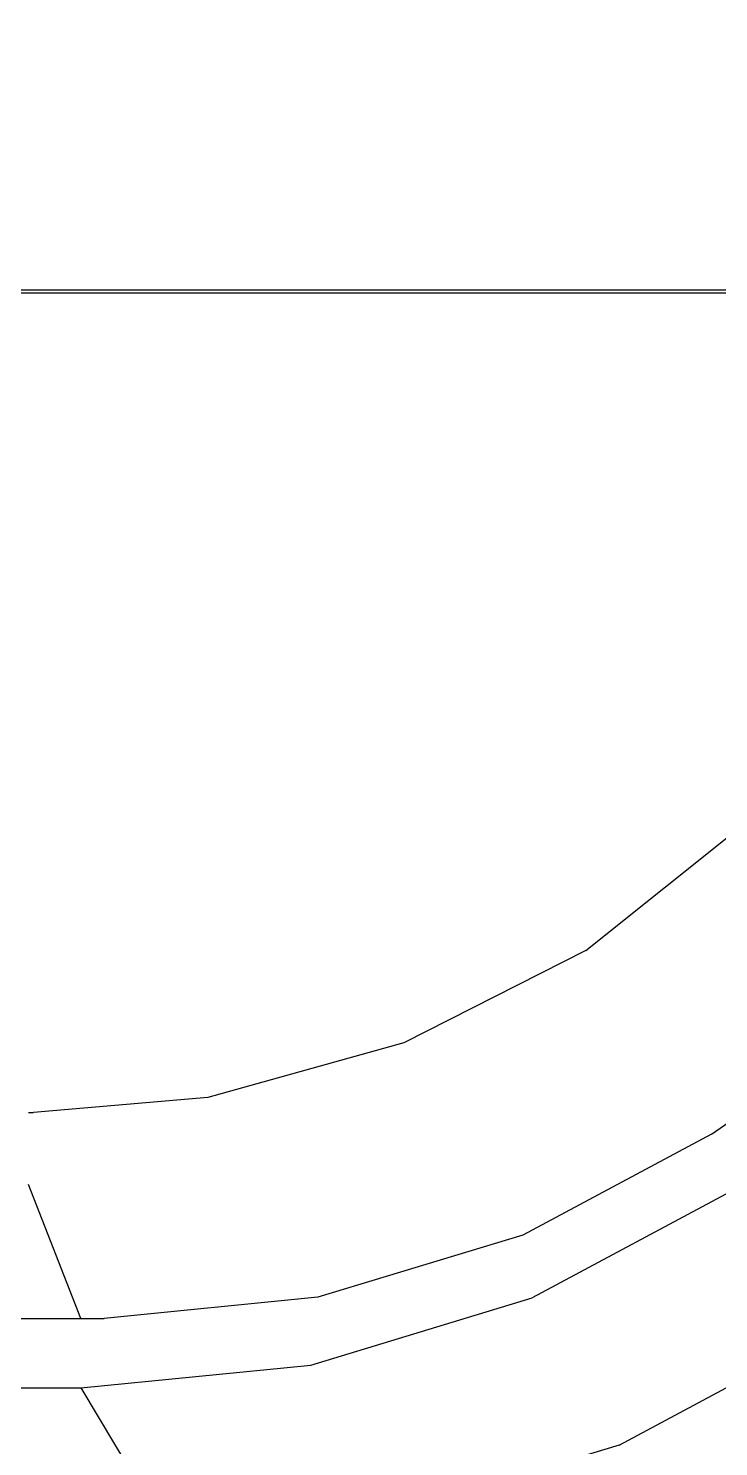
# Model space of a CAD drawing. Extents: x 2903 to 3133, y -1117 to -811.
# Drawn here: x 3096.57 to 3109.48, y -1102.03 to -1075.51 of the extents above; entities that cross this region are included whole.
import ezdxf

# ---------------------------------------------------------------- set-up
doc = ezdxf.new("R2010")
doc.units = 0
doc.header["$MEASUREMENT"] = 0
for name, color, linetype in [('Layer1', 252, 'CONTINUOUS'), ('Layer2', 252, 'CONTINUOUS'), ('Layer3', 254, 'CONTINUOUS')]:
    doc.layers.add(name, color=color, linetype=linetype)

msp = doc.modelspace()

# ---------------------------------------------------------------- linework, layer by layer
at = {"layer": 'Layer1', "linetype": 'Continuous', "invisible_edges": 15}
for points in [[(3038.153, -1095.783, 2.257), (3096.575, -1095.783, 2.257), (3096.574, -831.972, 2.257)], [(3096.574, -831.972, 2.257), (3115.484, -964.024, 2.257), (3096.575, -1095.783, 2.257)], [(3115.484, -964.024, 2.257), (3115.483, -1001.926, 2.257), (3096.575, -1095.783, 2.257)], [(3115.483, -1001.926, 2.257), (3115.479, -1077.829, 2.257), (3096.575, -1095.783, 2.257)], [(3115.443, -1078.982, 2.257), (3115.479, -1077.829, 2.257), (3096.575, -1095.783, 2.257)], [(3096.668, -1095.783, 2.257), (3096.575, -1095.783, 2.257), (3115.443, -1078.982, 2.257)], [(3096.668, -1095.783, 2.257), (3115.344, -1080.043, 2.257), (3115.443, -1078.982, 2.257)], [(3114.942, -1082.224, 2.257), (3115.344, -1080.043, 2.257), (3096.668, -1095.783, 2.257)], [(3112.583, -1087.237, 2.257), (3114.942, -1082.224, 2.257), (3096.668, -1095.783, 2.257)], [(3096.668, -1095.783, 2.257), (3112.583, -1087.237, 2.257), (3108.057, -1092.014, 2.257)], [(3108.75, -1091.473, 15.598), (3108.057, -1092.014, 2.257), (3112.583, -1087.237, 2.257)], [(3111.039, -1089.259, 16.269), (3108.75, -1091.473, 15.598), (3112.583, -1087.237, 2.257)], [(3110.509, -1092.428, 42.396), (3110.509, -1092.428, 42.396), (3111.031, -1089.268, 16.381), (3108.751, -1091.473, 15.714)], [(3108.75, -1091.473, 15.598), (3108.06, -1092.012, 15.491), (3108.057, -1092.014, 2.257)], [(3108.06, -1092.012, 15.607), (3108.06, -1092.012, 15.607), (3108.751, -1091.473, 15.714), (3110.509, -1092.428, 42.396)], [(3108.057, -1092.014, 2.257), (3103.127, -1094.659, 2.257), (3096.668, -1095.783, 2.257)], [(3103.231, -1094.621, 15.467), (3103.127, -1094.659, 2.257), (3108.057, -1092.014, 2.257)], [(3106.16, -1093.257, 15.35), (3103.231, -1094.621, 15.467), (3108.057, -1092.014, 2.257)], [(3108.06, -1092.012, 15.491), (3106.16, -1093.257, 15.35), (3108.057, -1092.014, 2.257)], [(3106.162, -1093.256, 15.35), (3106.162, -1093.256, 15.35), (3108.06, -1092.012, 15.491), (3107.544, -1094.693, 42.108)], [(3107.544, -1094.693, 42.224), (3107.544, -1094.693, 42.224), (3110.509, -1092.428, 42.396), (3108.06, -1092.012, 15.607)], [(3110.509, -1092.428, 42.396), (3110.509, -1092.428, 42.396), (3107.544, -1094.693, 42.224), (3108.396, -1094.91, 44.218)], [(3110.509, -1092.428, 42.396), (3110.509, -1092.428, 42.396), (3110.619, -1093.144, 44.218), (3108.396, -1094.91, 44.218)], [(3103.235, -1094.62, 15.467), (3103.235, -1094.62, 15.467), (3106.162, -1093.256, 15.35), (3104.619, -1096.139, 41.95)], [(3104.619, -1096.139, 41.95), (3104.619, -1096.139, 41.95), (3107.544, -1094.693, 42.108), (3106.162, -1093.256, 15.35)], [(3110.619, -1093.144, 44.218), (3110.619, -1093.144, 44.218), (3110.869, -1093.827, 46.274), (3107.849, -1096.053, 46.246)], [(3108.396, -1094.91, 44.218), (3108.396, -1094.91, 44.218), (3110.619, -1093.144, 44.218), (3107.849, -1096.053, 46.246)], [(3107.849, -1096.053, 46.246), (3107.849, -1096.053, 46.246), (3110.869, -1093.827, 46.274), (3110.058, -1096.355, 65.049)], [(3100.396, -1095.416, 15.907), (3096.668, -1095.783, 2.257), (3103.127, -1094.659, 2.257)], [(3102.179, -1094.972, 15.593), (3100.396, -1095.416, 15.907), (3103.127, -1094.659, 2.257)], [(3102.179, -1094.972, 15.593), (3102.179, -1094.972, 15.593), (3103.235, -1094.62, 15.467), (3103.131, -1096.642, 41.868)], [(3102.179, -1094.972, 15.593), (3103.235, -1094.62, 15.467), (3103.127, -1094.659, 2.257)], [(3103.131, -1096.642, 41.868), (3103.131, -1096.642, 41.868), (3104.619, -1096.139, 41.95), (3103.235, -1094.62, 15.467)], [(3107.544, -1094.693, 42.224), (3107.544, -1094.693, 42.224), (3104.619, -1096.139, 42.065), (3108.396, -1094.91, 44.218)], [(3100.396, -1095.416, 15.907), (3100.396, -1095.416, 15.907), (3102.179, -1094.972, 15.593), (3101.704, -1096.995, 41.797)], [(3101.704, -1096.995, 41.797), (3101.704, -1096.995, 41.797), (3103.131, -1096.642, 41.868), (3102.179, -1094.972, 15.593)], [(3104.619, -1096.139, 42.065), (3104.619, -1096.139, 42.065), (3108.396, -1094.91, 44.218), (3105.958, -1096.315, 44.218)], [(3107.849, -1096.053, 46.246), (3107.849, -1096.053, 46.246), (3108.396, -1094.91, 44.218), (3104.792, -1097.547, 46.255)], [(3108.396, -1094.91, 44.218), (3108.396, -1094.91, 44.218), (3105.958, -1096.315, 44.218), (3104.792, -1097.547, 46.255)], [(3100.396, -1095.416, 15.907), (3096.575, -1095.783, 16.951), (3096.575, -1095.783, 2.257), (3096.668, -1095.783, 2.257)], [(3100.396, -1095.416, 15.907), (3096.575, -1095.783, 16.951), (3097.798, -1097.369, 41.637), (3097.987, -1097.369, 41.641)], [(3097.987, -1097.369, 41.641), (3097.987, -1097.369, 41.641), (3101.704, -1096.995, 41.797), (3100.396, -1095.416, 15.907)], [(3097.798, -1097.369, 41.637), (2938.664, -1097.369, 41.637), (2939.888, -1095.783, 16.951), (3096.575, -1095.783, 16.951)], [(3096.575, -1095.783, 16.951), (2939.888, -1095.783, 16.951), (2939.794, -1095.783, 2.257), (3096.575, -1095.783, 2.257)], [(3105.958, -1096.315, 44.218), (3105.958, -1096.315, 44.218), (3104.619, -1096.139, 42.065), (3103.131, -1096.642, 41.983)], [(3104.544, -1099.171, 65.081), (3104.544, -1099.171, 65.081), (3107.849, -1096.053, 46.246), (3104.792, -1097.547, 46.255)], [(3107.849, -1096.053, 46.246), (3107.849, -1096.053, 46.246), (3107.377, -1097.996, 65.046), (3104.544, -1099.171, 65.081)], [(3107.377, -1097.996, 65.046), (3107.377, -1097.996, 65.046), (3110.058, -1096.355, 65.049), (3107.849, -1096.053, 46.246)], [(3103.131, -1096.642, 41.983), (3103.131, -1096.642, 41.983), (3105.958, -1096.315, 44.218), (3103.345, -1097.338, 44.218)], [(3104.792, -1097.547, 46.255), (3104.792, -1097.547, 46.255), (3105.958, -1096.315, 44.218), (3103.345, -1097.338, 44.218)], [(3109.957, -1098.166, 83.39), (3109.957, -1098.166, 83.39), (3110.058, -1096.355, 65.049), (3107.377, -1097.996, 65.046)], [(3101.704, -1096.995, 41.913), (3101.704, -1096.995, 41.913), (3103.131, -1096.642, 41.983), (3103.345, -1097.338, 44.218)], [(3097.798, -1097.369, 41.753), (3097.798, -1097.369, 41.753), (3101.704, -1096.995, 41.913), (3100.606, -1097.962, 44.218)], [(3101.704, -1096.995, 41.913), (3101.704, -1096.995, 41.913), (3103.345, -1097.338, 44.218), (3100.606, -1097.962, 44.218)], [(3103.345, -1097.338, 44.218), (3103.345, -1097.338, 44.218), (3100.606, -1097.962, 44.218), (3101.596, -1098.484, 46.3)], [(3103.345, -1097.338, 44.218), (3103.345, -1097.338, 44.218), (3104.792, -1097.547, 46.255), (3101.596, -1098.484, 46.3)], [(2938.664, -1097.369, 41.753), (2938.786, -1098.884, 46.397), (3097.676, -1098.884, 46.397), (3097.798, -1097.369, 41.753)], [(3097.676, -1098.884, 46.397), (3097.798, -1097.369, 41.753), (3100.606, -1097.962, 44.218)], [(3101.449, -1099.914, 65.155), (3101.449, -1099.914, 65.155), (3104.792, -1097.547, 46.255), (3101.596, -1098.484, 46.3)], [(3104.792, -1097.547, 46.255), (3104.792, -1097.547, 46.255), (3104.544, -1099.171, 65.081), (3101.449, -1099.914, 65.155)], [(3100.606, -1097.962, 44.218), (3100.606, -1097.962, 44.218), (3101.596, -1098.484, 46.3), (3097.676, -1098.884, 46.397)], [(3104.544, -1099.171, 65.081), (3104.544, -1099.171, 65.081), (3107.377, -1097.996, 65.046), (3104.96, -1100.505, 83.41)], [(3104.96, -1100.505, 83.41), (3104.96, -1100.505, 83.41), (3107.034, -1099.737, 83.373), (3107.377, -1097.996, 65.046)], [(3107.377, -1097.996, 65.046), (3107.377, -1097.996, 65.046), (3109.957, -1098.166, 83.39), (3107.034, -1099.737, 83.373)], [(3109.957, -1098.166, 83.39), (3109.957, -1098.166, 83.39), (3107.034, -1099.737, 83.373), (3110.395, -1098.831, 85.996)], [(3097.676, -1098.884, 46.397), (3097.676, -1098.884, 46.397), (3101.596, -1098.484, 46.3), (3101.449, -1099.914, 65.155)], [(3099.174, -1101.393, 83.689), (2937.288, -1101.393, 83.689), (2938.786, -1098.884, 46.397), (3097.676, -1098.884, 46.397)], [(3097.676, -1098.884, 46.397), (3097.676, -1098.884, 46.397), (3101.449, -1099.914, 65.155), (3098.434, -1100.153, 65.26)], [(3107.034, -1099.737, 83.373), (3107.034, -1099.737, 83.373), (3107.877, -1100.239, 85.996), (3110.395, -1098.831, 85.996)], [(3110.395, -1098.831, 85.996), (3110.395, -1098.831, 85.996), (3110.589, -1099.496, 88.129), (3107.269, -1101.231, 88.146)], [(3110.395, -1098.831, 85.996), (3110.395, -1098.831, 85.996), (3107.877, -1100.239, 85.996), (3107.269, -1101.231, 88.146)], [(3103.461, -1100.905, 83.459), (3103.461, -1100.905, 83.459), (3104.544, -1099.171, 65.081), (3101.449, -1099.914, 65.155)], [(3104.544, -1099.171, 65.081), (3104.544, -1099.171, 65.081), (3104.96, -1100.505, 83.41), (3103.461, -1100.905, 83.459)], [(3104.96, -1100.505, 83.41), (3104.96, -1100.505, 83.41), (3107.034, -1099.737, 83.373), (3107.877, -1100.239, 85.996)], [(3107.269, -1101.231, 88.146), (3107.269, -1101.231, 88.146), (3110.589, -1099.496, 88.129), (3109.535, -1101.846, 107.454)], [(3098.434, -1100.153, 65.26), (3098.434, -1100.153, 65.26), (3101.449, -1099.914, 65.155), (3103.461, -1100.905, 83.459)], [(3098.434, -1100.153, 65.26), (3098.434, -1100.153, 65.26), (3103.461, -1100.905, 83.459), (3099.174, -1101.393, 83.689)], [(3107.877, -1100.239, 85.996), (3107.877, -1100.239, 85.996), (3107.269, -1101.231, 88.146), (3103.466, -1102.391, 88.212)], [(3107.877, -1100.239, 85.996), (3107.877, -1100.239, 85.996), (3105.186, -1101.262, 85.996), (3103.466, -1102.391, 88.212)], [(3105.186, -1101.262, 85.996), (3105.186, -1101.262, 85.996), (3104.96, -1100.505, 83.41), (3107.877, -1100.239, 85.996)], [(3103.461, -1100.905, 83.459), (3103.461, -1100.905, 83.459), (3104.96, -1100.505, 83.41), (3105.186, -1101.262, 85.996)], [(3099.174, -1101.393, 83.689), (3099.174, -1101.393, 83.689), (3103.461, -1100.905, 83.459), (3102.373, -1101.886, 85.995)], [(3103.461, -1100.905, 83.459), (3103.461, -1100.905, 83.459), (3105.186, -1101.262, 85.996), (3102.373, -1101.886, 85.995)], [(3102.373, -1101.886, 85.995), (3102.373, -1101.886, 85.995), (3105.186, -1101.262, 85.996), (3103.466, -1102.391, 88.212)], [(3103.307, -1103.86, 107.569), (3103.307, -1103.86, 107.569), (3107.269, -1101.231, 88.146), (3103.466, -1102.391, 88.212)], [(3107.269, -1101.231, 88.146), (3107.269, -1101.231, 88.146), (3106.559, -1103.079, 107.491), (3103.307, -1103.86, 107.569)], [(3107.269, -1101.231, 88.146), (3107.269, -1101.231, 88.146), (3109.535, -1101.846, 107.454), (3106.559, -1103.079, 107.491)], [(3099.174, -1101.393, 83.689), (3099.362, -1102.81, 88.327), (2937.1, -1102.81, 88.327), (2937.288, -1101.393, 83.689)], [(3099.174, -1101.393, 83.689), (3099.174, -1101.393, 83.689), (3102.373, -1101.886, 85.995), (3099.362, -1102.81, 88.327)], [(3109.535, -1101.846, 107.454), (3109.535, -1101.846, 107.454), (3106.559, -1103.079, 107.491), (3110.85, -1102.709, 125.067)], [(3102.373, -1101.886, 85.995), (3102.373, -1101.886, 85.995), (3103.466, -1102.391, 88.212), (3099.362, -1102.81, 88.327)]]:
    msp.add_3dface(points, dxfattribs=at)
at = {"layer": 'Layer2', "linetype": 'Continuous'}
for points, invisible_edges in [([(2920.698, -1076.477, -0.002), (2920.697, -964.024, -0.002), (3115.765, -964.024, -0.002)], 15), ([(2920.698, -1076.477, -0.002), (3115.765, -964.024, -0.002), (3115.765, -1076.477, -0.002)], 15), ([(3018.231, -1095.783, -0.002), (2920.698, -1076.477, -0.002), (3115.765, -1076.477, -0.002)], 15), ([(3115.765, -1076.477, -0.002), (3018.231, -1095.783, -0.002), (3096.575, -1095.783, -0.002)], 15), ([(3115.765, -1076.477, -0.002), (3115.765, -1076.662, -0.002), (3096.668, -1095.783, -0.002), (3096.575, -1095.783, -0.002)], 15), ([(3115.765, -1076.662, -0.002), (3099.93, -1095.506, -0.002), (3096.668, -1095.783, -0.002)], 15), ([(3115.765, -1076.662, -0.002), (3103.598, -1094.482, -0.002), (3099.93, -1095.506, -0.002)], 15), ([(3115.765, -1076.662, -0.002), (3106.997, -1092.753, -0.002), (3103.598, -1094.482, -0.002)], 15), ([(3115.765, -1076.662, -0.002), (3109.979, -1090.377, -0.002), (3106.997, -1092.753, -0.002)], 15), ([(3110.85, -1090.853, 1.246), (3107.804, -1093.351, 1.238), (3106.997, -1092.753, -0.002), (3109.979, -1090.377, -0.002)], 11), ([(3111.133, -1091.135, 2.732), (3108.026, -1093.686, 2.72), (3107.804, -1093.351, 1.238), (3110.85, -1090.853, 1.246)], 15), ([(3112.447, -1093.65, 41.764), (3112.447, -1093.65, 41.764), (3111.132, -1091.133, 2.732), (3108.026, -1093.684, 2.72)], 15), ([(3107.804, -1093.351, 1.238), (3106.997, -1092.753, -0.002), (3103.598, -1094.482, -0.002), (3104.349, -1095.2, 1.237)], 13), ([(3108.026, -1093.686, 2.72), (3104.503, -1095.571, 2.719), (3104.349, -1095.2, 1.237), (3107.804, -1093.351, 1.238)], 15), ([(3104.502, -1095.57, 2.719), (3104.502, -1095.57, 2.719), (3108.026, -1093.684, 2.72), (3105.822, -1098.079, 41.745)], 15), ([(3108.026, -1093.684, 2.72), (3108.026, -1093.684, 2.72), (3109.35, -1096.19, 41.757), (3105.822, -1098.079, 41.745)], 11), ([(3108.026, -1093.684, 2.72), (3108.026, -1093.684, 2.72), (3112.447, -1093.65, 41.764), (3110.014, -1095.727, 41.759)], 11), ([(3109.35, -1096.19, 41.757), (3109.35, -1096.19, 41.757), (3110.014, -1095.727, 41.759), (3108.026, -1093.684, 2.72)], 13), ([(3109.368, -1096.218, 42.019), (3109.368, -1096.218, 42.019), (3112.47, -1093.674, 42.024), (3112.524, -1093.728, 42.159)], 15), ([(3112.47, -1093.674, 42.024), (3112.47, -1093.674, 42.024), (3110.014, -1095.728, 41.875), (3109.368, -1096.218, 42.019)], 15), ([(3112.524, -1093.728, 42.159), (3112.524, -1093.728, 42.159), (3109.368, -1096.218, 42.019), (3109.412, -1096.284, 42.155)], 15), ([(3109.412, -1096.284, 42.155), (3109.412, -1096.284, 42.155), (3112.524, -1093.728, 42.159), (3112.605, -1093.809, 42.263)], 15), ([(3112.605, -1093.809, 42.263), (3112.605, -1093.809, 42.263), (3109.412, -1096.284, 42.155), (3109.477, -1096.382, 42.259)], 15), ([(3112.605, -1093.809, 42.263), (3112.605, -1093.809, 42.263), (3110.111, -1096.098, 42.319), (3109.477, -1096.382, 42.259)], 15), ([(3104.349, -1095.2, 1.237), (3103.598, -1094.482, -0.002), (3099.93, -1095.506, -0.002), (3100.582, -1096.346, 1.245)], 13), ([(3104.503, -1095.571, 2.719), (3100.661, -1096.737, 2.731), (3100.582, -1096.346, 1.245), (3104.349, -1095.2, 1.237)], 15), ([(3100.582, -1096.346, 1.245), (3099.93, -1095.506, -0.002), (3096.668, -1095.783, -0.002), (3096.668, -1096.753, 1.285)], 13), ([(3105.822, -1098.079, 41.745), (3105.822, -1098.079, 41.745), (3104.502, -1095.57, 2.719), (3100.661, -1096.736, 2.731)], 15), ([(3109.368, -1096.218, 42.019), (3109.368, -1096.218, 42.019), (3109.35, -1096.191, 41.873), (3110.014, -1095.728, 41.875)], 15), ([(3096.668, -1096.753, 1.285), (3096.575, -1096.753, 1.285), (3096.575, -1095.783, -0.002), (3096.668, -1095.783, -0.002)], 11), ([(3109.35, -1096.191, 41.873), (3109.35, -1096.191, 41.873), (3109.368, -1096.218, 42.019), (3105.822, -1098.08, 41.86)], 15), ([(3109.368, -1096.218, 42.019), (3109.368, -1096.218, 42.019), (3105.822, -1098.08, 41.86), (3105.835, -1098.112, 42.01)], 15), ([(3105.835, -1098.112, 42.01), (3105.835, -1098.112, 42.01), (3109.368, -1096.218, 42.019), (3109.412, -1096.284, 42.155)], 15), ([(3109.412, -1096.284, 42.155), (3109.412, -1096.284, 42.155), (3105.835, -1098.112, 42.01), (3105.866, -1098.189, 42.149)], 15), ([(3109.412, -1096.284, 42.155), (3109.412, -1096.284, 42.155), (3109.477, -1096.382, 42.259), (3105.866, -1098.189, 42.149)], 15), ([(3110.111, -1096.098, 42.319), (3110.111, -1096.098, 42.319), (3109.477, -1096.382, 42.259), (3107.159, -1097.872, 42.311)], 15), ([(3107.159, -1097.872, 42.311), (3107.159, -1097.872, 42.311), (3110.111, -1096.098, 42.319), (3109.489, -1096.762, 42.391)], 15), ([(3100.661, -1096.737, 2.731), (3100.582, -1096.346, 1.245), (3096.668, -1096.753, 1.285), (3096.668, -1097.134, 2.753)], 15), ([(3105.913, -1098.303, 42.254), (3105.913, -1098.303, 42.254), (3105.866, -1098.189, 42.149), (3109.477, -1096.382, 42.259)], 15), ([(3109.477, -1096.382, 42.259), (3109.477, -1096.382, 42.259), (3107.159, -1097.872, 42.311), (3105.913, -1098.303, 42.254)], 15), ([(3096.668, -1097.134, 2.753), (3096.575, -1097.134, 2.753), (3096.575, -1096.753, 1.285), (3096.668, -1096.753, 1.285)], 15), ([(3101.987, -1099.24, 41.729), (3101.987, -1099.24, 41.729), (3100.661, -1096.736, 2.731), (3096.668, -1097.133, 2.753)], 15), ([(3100.661, -1096.736, 2.731), (3100.661, -1096.736, 2.731), (3105.822, -1098.079, 41.745), (3101.987, -1099.24, 41.729)], 11), ([(3105.785, -1098.744, 42.391), (3105.785, -1098.744, 42.391), (3109.489, -1096.762, 42.391), (3109.646, -1096.998, 42.602)], 15), ([(3109.489, -1096.762, 42.391), (3109.489, -1096.762, 42.391), (3107.159, -1097.872, 42.311), (3105.785, -1098.744, 42.391)], 15), ([(3109.646, -1096.998, 42.602), (3109.646, -1096.998, 42.602), (3105.785, -1098.744, 42.391), (3105.893, -1099.005, 42.602)], 15), ([(3105.893, -1099.005, 42.602), (3105.893, -1099.005, 42.602), (3109.646, -1096.998, 42.602), (3109.752, -1097.156, 42.894)], 15), ([(3097.555, -1099.636, 41.713), (3096.574, -1097.133, 2.753), (2939.887, -1097.133, 2.753), (2938.907, -1099.636, 41.713)], 2), ([(3097.555, -1099.636, 41.713), (3097.995, -1099.636, 41.713), (3096.668, -1097.133, 2.753), (3096.574, -1097.133, 2.753)], 14), ([(3096.668, -1097.133, 2.753), (3096.668, -1097.133, 2.753), (3101.987, -1099.24, 41.729), (3097.995, -1099.636, 41.713)], 11), ([(3109.752, -1097.156, 42.894), (3109.752, -1097.156, 42.894), (3105.893, -1099.005, 42.602), (3105.966, -1099.181, 42.895)], 15), ([(3105.966, -1099.181, 42.895), (3105.966, -1099.181, 42.895), (3109.752, -1097.156, 42.894), (3109.795, -1097.22, 43.21)], 15), ([(3109.795, -1097.22, 43.21), (3109.795, -1097.22, 43.21), (3105.966, -1099.181, 42.895), (3105.996, -1099.252, 43.21)], 15), ([(3111.317, -1098.064, 63.224), (3111.317, -1098.064, 63.224), (3109.794, -1097.219, 43.21), (3105.996, -1099.251, 43.21)], 11), ([(3107.159, -1097.872, 42.311), (3107.159, -1097.872, 42.311), (3105.785, -1098.744, 42.391), (3103.381, -1099.309, 42.303)], 15), ([(3105.913, -1098.303, 42.254), (3105.913, -1098.303, 42.254), (3107.159, -1097.872, 42.311), (3103.381, -1099.309, 42.303)], 15), ([(3101.987, -1099.241, 41.845), (3101.987, -1099.241, 41.845), (3105.822, -1098.08, 41.86), (3105.835, -1098.112, 42.01)], 15), ([(3105.835, -1098.112, 42.01), (3105.835, -1098.112, 42.01), (3101.987, -1099.241, 41.845), (3101.994, -1099.276, 42)], 15), ([(3101.994, -1099.276, 42), (3101.994, -1099.276, 42), (3105.835, -1098.112, 42.01), (3105.866, -1098.189, 42.149)], 15), ([(3105.996, -1099.251, 43.21), (3105.996, -1099.251, 43.21), (3111.317, -1098.064, 63.224), (3108.33, -1099.892, 63.221)], 15), ([(3108.33, -1099.892, 63.221), (3108.33, -1099.892, 63.221), (3111.317, -1098.064, 63.224), (3111.402, -1099.982, 84.023)], 15), ([(3102.01, -1099.363, 42.142), (3102.01, -1099.363, 42.142), (3101.994, -1099.276, 42), (3105.866, -1098.189, 42.149)], 15), ([(3105.866, -1098.189, 42.149), (3105.866, -1098.189, 42.149), (3105.913, -1098.303, 42.254), (3102.01, -1099.363, 42.142)], 15), ([(3102.035, -1099.491, 42.248), (3102.035, -1099.491, 42.248), (3102.01, -1099.363, 42.142), (3105.913, -1098.303, 42.254)], 15), ([(3105.913, -1098.303, 42.254), (3105.913, -1098.303, 42.254), (3103.381, -1099.309, 42.303), (3102.035, -1099.491, 42.248)], 15), ([(3101.749, -1099.969, 42.391), (3101.749, -1099.969, 42.391), (3105.785, -1098.744, 42.391), (3105.893, -1099.005, 42.602)], 15), ([(3103.381, -1099.309, 42.303), (3103.381, -1099.309, 42.303), (3105.785, -1098.744, 42.391), (3101.749, -1099.969, 42.391)], 15), ([(3105.893, -1099.005, 42.602), (3105.893, -1099.005, 42.602), (3101.749, -1099.969, 42.391), (3101.804, -1100.247, 42.604)], 15), ([(3105.966, -1099.181, 42.895), (3105.966, -1099.181, 42.895), (3105.893, -1099.005, 42.602), (3101.804, -1100.247, 42.604)], 15), ([(3101.842, -1100.433, 42.897), (3101.842, -1100.433, 42.897), (3101.804, -1100.247, 42.604), (3105.966, -1099.181, 42.895)], 15), ([(3105.996, -1099.252, 43.21), (3105.996, -1099.252, 43.21), (3105.966, -1099.181, 42.895), (3101.842, -1100.433, 42.897)], 15), ([(3102.01, -1099.363, 42.142), (3102.01, -1099.363, 42.142), (3101.994, -1099.276, 42), (3097.994, -1099.675, 41.99)], 15), ([(3101.994, -1099.276, 42), (3101.994, -1099.276, 42), (3097.995, -1099.637, 41.829), (3097.994, -1099.675, 41.99)], 15), ([(3102.035, -1099.491, 42.248), (3102.035, -1099.491, 42.248), (3102.01, -1099.363, 42.142), (3097.994, -1099.77, 42.138)], 15), ([(3102.01, -1099.363, 42.142), (3102.01, -1099.363, 42.142), (3097.994, -1099.675, 41.99), (3097.994, -1099.77, 42.138)], 15), ([(3097.995, -1099.637, 41.829), (3097.995, -1099.637, 41.829), (3101.987, -1099.241, 41.845), (3101.994, -1099.276, 42)], 15), ([(3099.707, -1099.979, 42.296), (3099.707, -1099.979, 42.296), (3103.381, -1099.309, 42.303), (3101.749, -1099.969, 42.391)], 15), ([(3103.381, -1099.309, 42.303), (3103.381, -1099.309, 42.303), (3102.035, -1099.491, 42.248), (3099.707, -1099.979, 42.296)], 15), ([(3105.996, -1099.252, 43.21), (3105.996, -1099.252, 43.21), (3101.842, -1100.433, 42.897), (3101.856, -1100.508, 43.214)], 15), ([(3101.856, -1100.507, 43.214), (3101.856, -1100.507, 43.214), (3105.996, -1099.251, 43.21), (3105.175, -1101.2, 63.259)], 13), ([(3105.996, -1099.251, 43.21), (3105.996, -1099.251, 43.21), (3108.33, -1099.892, 63.221), (3105.175, -1101.2, 63.259)], 15), ([(3097.555, -1099.674, 41.988), (3097.555, -1099.637, 41.828), (2938.907, -1099.636, 41.828), (2938.907, -1099.674, 41.988)], 15), ([(2938.907, -1099.771, 42.138), (2938.907, -1099.674, 41.988), (3097.555, -1099.674, 41.988), (3097.555, -1099.771, 42.138)], 15), ([(3097.555, -1099.637, 41.828), (3097.555, -1099.637, 41.828), (3097.994, -1099.675, 41.99), (3097.555, -1099.674, 41.988)], 15), ([(3097.995, -1099.637, 41.829), (3097.995, -1099.637, 41.829), (3097.994, -1099.675, 41.99), (3097.555, -1099.637, 41.828)], 15), ([(3097.555, -1099.674, 41.988), (3097.555, -1099.674, 41.988), (3097.994, -1099.77, 42.138), (3097.555, -1099.771, 42.138)], 15), ([(3097.994, -1099.675, 41.99), (3097.994, -1099.675, 41.99), (3097.994, -1099.77, 42.138), (3097.555, -1099.674, 41.988)], 15), ([(3102.035, -1099.491, 42.248), (3102.035, -1099.491, 42.248), (3099.707, -1099.979, 42.296), (3097.994, -1099.91, 42.244)], 15), ([(3097.994, -1099.91, 42.244), (3097.994, -1099.91, 42.244), (3097.994, -1099.77, 42.138), (3102.035, -1099.491, 42.248)], 15), ([(3097.555, -1099.913, 42.245), (3097.555, -1099.771, 42.138), (2938.907, -1099.771, 42.138), (2938.906, -1099.913, 42.245)], 15), ([(2938.906, -1100.07, 42.293), (2938.906, -1099.913, 42.245), (3097.555, -1099.913, 42.245), (3097.555, -1100.07, 42.293)], 15), ([(3097.555, -1099.771, 42.138), (3097.555, -1099.771, 42.138), (3097.994, -1099.77, 42.138), (3097.994, -1099.91, 42.244)], 15), ([(3097.555, -1099.771, 42.138), (3097.555, -1099.771, 42.138), (3097.555, -1099.913, 42.245), (3097.994, -1099.91, 42.244)], 15), ([(3097.555, -1099.913, 42.245), (3097.994, -1099.91, 42.244), (3097.994, -1100.068, 42.294), (3097.555, -1099.913, 42.245)], 15), ([(3097.555, -1100.07, 42.293), (3097.555, -1100.07, 42.293), (3097.555, -1099.913, 42.245), (3097.994, -1100.068, 42.294)], 15), ([(3101.749, -1099.969, 42.391), (3101.749, -1099.969, 42.391), (3101.804, -1100.247, 42.604), (3097.555, -1100.489, 42.452)], 15), ([(3097.555, -1100.489, 42.452), (3097.555, -1100.489, 42.452), (3099.707, -1099.979, 42.296), (3101.749, -1099.969, 42.391)], 15), ([(3097.555, -1100.489, 42.452), (3097.555, -1100.489, 42.452), (3098.051, -1100.068, 42.294), (3099.707, -1099.979, 42.296)], 15), ([(3099.707, -1099.979, 42.296), (3099.707, -1099.979, 42.296), (3097.994, -1099.91, 42.244), (3097.994, -1100.068, 42.294)], 15), ([(3105.175, -1101.2, 63.259), (3105.175, -1101.2, 63.259), (3108.33, -1099.892, 63.221), (3107.62, -1102.002, 84.021)], 15), ([(3107.62, -1102.002, 84.021), (3107.62, -1102.002, 84.021), (3111.402, -1099.982, 84.023), (3108.33, -1099.892, 63.221)], 13), ([(3111.402, -1099.982, 84.023), (3111.402, -1099.982, 84.023), (3111.422, -1100.013, 84.175), (3107.62, -1102.002, 84.021)], 15), ([(3097.555, -1100.489, 42.452), (3097.555, -1100.07, 42.293), (2938.906, -1100.07, 42.293), (2938.906, -1100.489, 42.452)], 15), ([(3097.994, -1100.068, 42.294), (3097.994, -1100.068, 42.294), (3098.051, -1100.068, 42.294), (3097.555, -1100.489, 42.452)], 15), ([(3097.555, -1100.07, 42.293), (3097.555, -1100.07, 42.293), (3097.994, -1100.068, 42.294), (3097.555, -1100.489, 42.452)], 15), ([(3101.804, -1100.247, 42.604), (3101.804, -1100.247, 42.604), (3101.842, -1100.433, 42.897), (3097.555, -1100.67, 42.606)], 15), ([(3097.555, -1100.489, 42.452), (3097.555, -1100.489, 42.452), (3101.804, -1100.247, 42.604), (3097.555, -1100.67, 42.606)], 15), ([(3111.422, -1100.013, 84.175), (3111.422, -1100.013, 84.175), (3107.62, -1102.002, 84.021), (3107.634, -1102.036, 84.174)], 15), ([(3107.634, -1102.036, 84.174), (3107.634, -1102.036, 84.174), (3111.422, -1100.013, 84.175), (3111.47, -1100.085, 84.315)], 15), ([(3107.668, -1102.117, 84.315), (3107.668, -1102.117, 84.315), (3107.634, -1102.036, 84.174), (3111.47, -1100.085, 84.315)], 15), ([(3111.541, -1100.192, 84.42), (3111.541, -1100.192, 84.42), (3111.47, -1100.085, 84.315), (3107.668, -1102.117, 84.315)], 15), ([(3111.541, -1100.192, 84.42), (3111.541, -1100.192, 84.42), (3107.668, -1102.117, 84.315), (3107.717, -1102.237, 84.419)], 15), ([(3110.483, -1101.014, 84.472), (3110.483, -1101.014, 84.472), (3111.541, -1100.192, 84.42), (3107.717, -1102.237, 84.419)], 15), ([(2938.906, -1100.67, 42.606), (2938.906, -1100.489, 42.452), (3097.555, -1100.489, 42.452), (3097.555, -1100.67, 42.606)], 15), ([(3101.842, -1100.433, 42.897), (3101.842, -1100.433, 42.897), (3101.856, -1100.508, 43.214), (3097.555, -1100.801, 42.784)], 15), ([(3097.555, -1100.67, 42.606), (3097.555, -1100.67, 42.606), (3101.842, -1100.433, 42.897), (3097.555, -1100.801, 42.784)], 15), ([(3097.555, -1100.933, 43.221), (3097.555, -1100.933, 43.221), (3101.856, -1100.507, 43.214), (3101.726, -1102.028, 63.342)], 13), ([(3101.856, -1100.508, 43.214), (3101.856, -1100.508, 43.214), (3097.555, -1100.801, 42.784), (3097.555, -1100.934, 43.221)], 15), ([(3101.856, -1100.507, 43.214), (3101.856, -1100.507, 43.214), (3105.175, -1101.2, 63.259), (3101.726, -1102.028, 63.342)], 15), ([(3097.555, -1100.801, 42.784), (3097.555, -1100.67, 42.606), (2938.906, -1100.67, 42.606), (2938.906, -1100.801, 42.784)], 15), ([(2938.906, -1100.933, 43.221), (2938.906, -1100.801, 42.784), (3097.555, -1100.801, 42.784), (3097.555, -1100.933, 43.221)], 15), ([(3107.878, -1102.642, 84.58), (3107.878, -1102.642, 84.58), (3111.761, -1100.565, 84.58), (3111.908, -1100.785, 84.793)], 15), ([(3111.761, -1100.565, 84.58), (3111.761, -1100.565, 84.58), (3110.483, -1101.014, 84.472), (3107.878, -1102.642, 84.58)], 15), ([(3111.908, -1100.785, 84.793), (3111.908, -1100.785, 84.793), (3107.878, -1102.642, 84.58), (3107.98, -1102.887, 84.793)], 15), ([(3107.98, -1102.887, 84.793), (3107.98, -1102.887, 84.793), (3111.908, -1100.785, 84.793), (3112.006, -1100.932, 85.077)], 15), ([(3101.726, -1102.028, 63.342), (3099.249, -1103.678, 84.017), (3099.193, -1103.678, 84.017), (3097.555, -1100.933, 43.221)], 13), ([(3107.878, -1102.642, 84.58), (3107.878, -1102.642, 84.58), (3110.483, -1101.014, 84.472), (3107.148, -1102.602, 84.471)], 15), ([(3107.148, -1102.602, 84.471), (3107.148, -1102.602, 84.471), (3107.717, -1102.237, 84.419), (3110.483, -1101.014, 84.472)], 15), ([(3112.006, -1100.932, 85.077), (3112.006, -1100.932, 85.077), (3107.98, -1102.887, 84.793), (3108.047, -1103.05, 85.077)], 15), ([(3108.047, -1103.05, 85.077), (3108.047, -1103.05, 85.077), (3112.006, -1100.932, 85.077), (3112.046, -1100.992, 85.38)], 15), ([(3112.046, -1100.992, 85.38), (3112.046, -1100.992, 85.38), (3108.047, -1103.05, 85.077), (3108.075, -1103.116, 85.381)], 15), ([(3108.075, -1103.116, 85.381), (3108.075, -1103.116, 85.381), (3112.046, -1100.992, 85.38), (3113.505, -1101.881, 105.36)], 13), ([(3107.62, -1102.002, 84.021), (3107.62, -1102.002, 84.021), (3105.175, -1101.2, 63.259), (3101.726, -1102.028, 63.342)], 15), ([(3101.726, -1102.028, 63.342), (3101.726, -1102.028, 63.342), (3103.513, -1103.246, 84.019), (3099.249, -1103.678, 84.017)], 11), ([(3101.726, -1102.028, 63.342), (3101.726, -1102.028, 63.342), (3107.62, -1102.002, 84.021), (3103.513, -1103.246, 84.019)], 11), ([(3103.513, -1103.246, 84.019), (3103.513, -1103.246, 84.019), (3107.62, -1102.002, 84.021), (3107.634, -1102.036, 84.174)], 15), ([(3108.075, -1103.116, 85.381), (3108.075, -1103.116, 85.381), (3113.505, -1101.881, 105.36), (3110.354, -1103.786, 105.358)], 15)]:
    msp.add_3dface(points, dxfattribs=dict(at, invisible_edges=invisible_edges))
msp.add_3dface([(3099.193, -1103.678, 84.017), (2937.268, -1103.678, 84.017), (2938.906, -1100.933, 43.221), (3097.555, -1100.933, 43.221)], dxfattribs=at)
at = {"layer": 'Layer3', "linetype": 'Continuous'}
for points in [[(3124.69, -1080.466, 208.564), (2911.772, -1080.466, 208.564), (2911.772, -847.161, 208.564), (3124.69, -847.289, 208.564)], [(2909.609, -1080.409, 206.344), (2909.609, -847.346, 206.344), (3126.853, -847.346, 206.344), (3126.853, -1080.409, 206.344)]]:
    msp.add_3dface(points, dxfattribs=at)
for points, invisible_edges in [([(3126.853, -1080.409, 206.344), (2909.609, -1080.409, 206.344), (2930.991, -1108.276, 206.344), (3098.003, -1109.259, 206.344)], 15), ([(3124.69, -1080.466, 208.564), (3124.108, -1086.004, 208.564), (2912.354, -1086.004, 208.564), (2911.772, -1080.466, 208.564)], 10), ([(3098.003, -1109.259, 206.344), (3105.471, -1108.276, 206.344), (3126.853, -1080.409, 206.344)], 14), ([(3125.87, -1087.877, 206.344), (3126.853, -1080.409, 206.344), (3105.471, -1108.276, 206.344)], 14), ([(2912.354, -1086.004, 208.564), (2914.998, -1093.174, 208.564), (3121.463, -1093.174, 208.564), (3124.108, -1086.004, 208.564)], 10), ([(3105.471, -1108.276, 206.344), (3112.429, -1105.394, 206.344), (3125.87, -1087.877, 206.344)], 14), ([(3121.463, -1093.174, 208.564), (3116.891, -1099.297, 208.564), (2919.57, -1099.297, 208.564), (2914.998, -1093.174, 208.564)], 10), ([(2919.57, -1099.297, 208.564), (2925.694, -1103.87, 208.564), (3110.768, -1103.87, 208.564), (3116.891, -1099.297, 208.564)], 10)]:
    msp.add_3dface(points, dxfattribs=dict(at, invisible_edges=invisible_edges))

doc.saveas('drawing.dxf')
